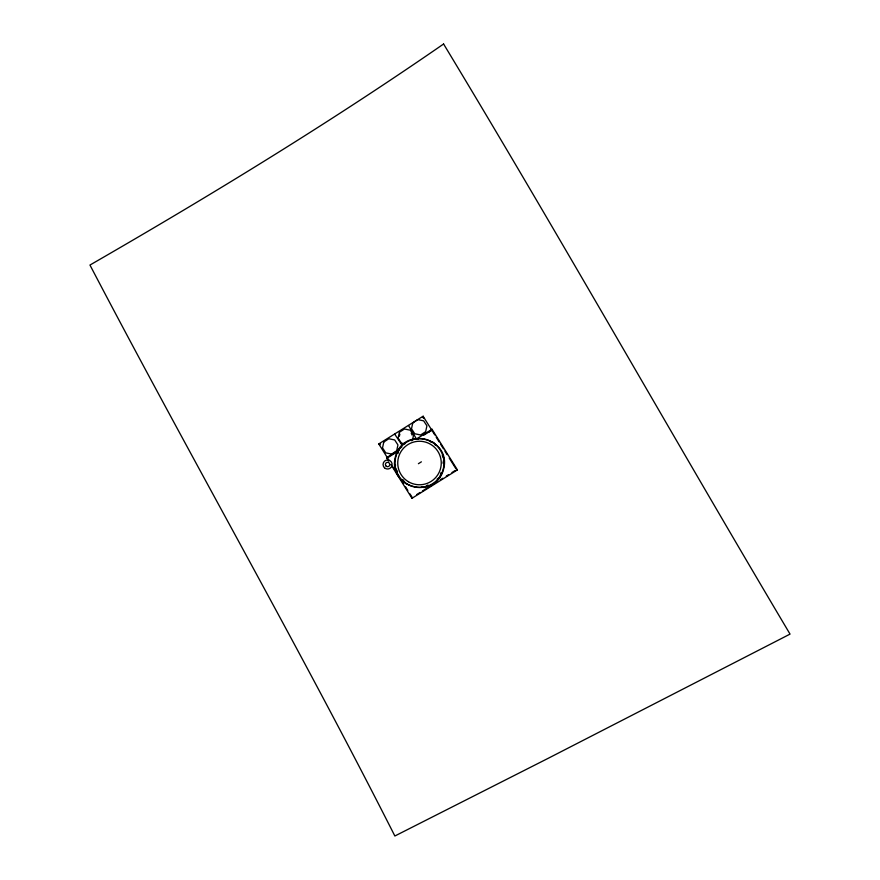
<?xml version="1.0" encoding="UTF-8"?>
<svg xmlns="http://www.w3.org/2000/svg" width="880" height="880" viewBox="0 0 880 880"><rect width="100%" height="100%" fill="white"/><g stroke="black" fill="none" stroke-linecap="round" stroke-linejoin="round"><path stroke-width="1.32" d="M395.56 464.893L394.988 467.555L397.518 471.449M397.991 453.431L398.959 448.899L401.841 447.018M441.012 472.593L440.044 477.125L437.151 479.006M443.003 463.177L444.004 458.469L442.233 455.73M412.544 439.857L413.545 435.171L410.289 430.188L404.426 429L399.388 432.289L398.145 438.141L401.401 443.124L404.921 443.839M378.598 444.026L423.247 416.119M390.94 464.629L411.972 498.3L412.181 497.398L410.003 493.911M416.867 438.735L432.014 429.275L431.805 430.177L428.384 432.377M379.654 444.158L379.72 445.115M422.367 417.593L423.357 417.109L423.753 418.275M379.797 444.004L380.556 443.85M411.521 440.737L414.953 438.504L418.319 439.219M427.933 484.99L424.05 487.52L421.377 486.948M388.762 461.153L386.584 457.666L399.399 449.658M387.343 457.963L386.584 457.666M388.619 457.171L397.716 451.484M423.742 435.215L431.959 430.078M418.396 463.705L421.399 461.824M416.735 494.549L420.145 492.426M422.411 490.996L431.508 485.32M440.594 479.633L442.871 478.214M446.281 476.08L448.547 474.661M451.957 472.527L455.367 470.404M411.972 498.3L457.413 469.898L432.014 429.275M430.419 441.793L433.609 442.464L435.49 445.357M405.889 483.659L402.765 479.512M456.511 469.689L457.413 469.898M408.551 425.535L416.119 438.383M423.192 416.383L434.775 434.929M436.172 437.151L439.12 441.881M440.528 444.125L443.465 448.833M444.884 451.099L447.095 454.63M449.24 458.073L455.785 468.534M402.248 445.456L394.724 434.17M378.873 444.081L388.784 459.954M393.294 467.17L399.146 476.531M401.291 479.963L403.491 483.483M405.647 486.937L407.836 490.435M399.432 436.15A6.391 6.391 0 0 1 399.883 434.203M411.224 433.213A6.391 6.391 0 0 1 412.005 435.05M395.538 456.368C386.595 487.388 435.149 500.852 443.454 469.656C452.408 438.636 403.854 425.172 395.538 456.368M383.779 442.046L382.525 447.898L385.792 452.881L391.655 454.069L396.682 450.78L397.936 444.928L394.669 439.945L388.806 438.757L383.779 442.046M412.753 422.939L411.51 428.78L414.766 433.763L420.629 434.962L425.667 431.662L426.91 425.821L423.654 420.838L417.791 419.639L412.753 422.939M443.586 44C329.197 123.101 210.419 195.613 89.958 265.045C189.948 456.258 297.407 643.467 394.856 836L548.57 758.12L790.042 634.106C673.497 438.031 561.605 239.206 443.586 44M408.452 481.756A21.758 21.758 0 0 0 441.254 463.21A21.758 21.758 0 0 0 408.793 444.07A21.758 21.758 0 0 0 408.452 481.756M407.066 484.11A24.497 24.497 0 0 0 443.993 463.232A24.497 24.497 0 0 0 407.44 441.694A24.497 24.497 0 0 0 407.066 484.11M384.505 467.819A4.532 4.532 0 0 0 392.007 465.52A4.532 4.532 0 0 0 386.265 460.163A4.532 4.532 0 0 0 384.505 467.819M386.089 466.092A2.189 2.189 0 0 0 389.719 465.003A2.189 2.189 0 0 0 386.958 462.407A2.189 2.189 0 0 0 386.089 466.092"/></g></svg>
